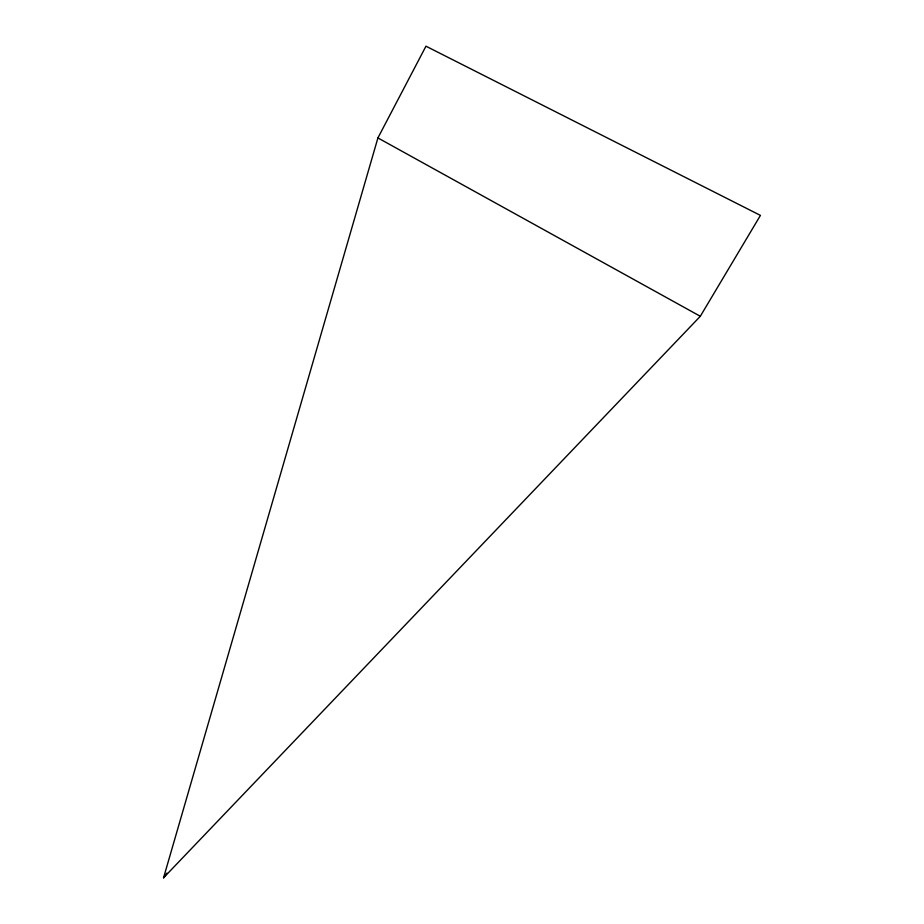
<?xml version="1.0" encoding="UTF-8"?>
<svg xmlns="http://www.w3.org/2000/svg" width="924" height="924" viewBox="0 0 924 924"><rect width="100%" height="100%" fill="white"/><g stroke="black" fill="none" stroke-linecap="round" stroke-linejoin="round"><path stroke-width="1.39" d="M163.56 877.8L377.916 137.93L425.964 46.2L760.44 215.396L700.311 316.285L163.56 877.8L166.898 873.099M377.916 137.93L700.311 316.285"/></g></svg>
